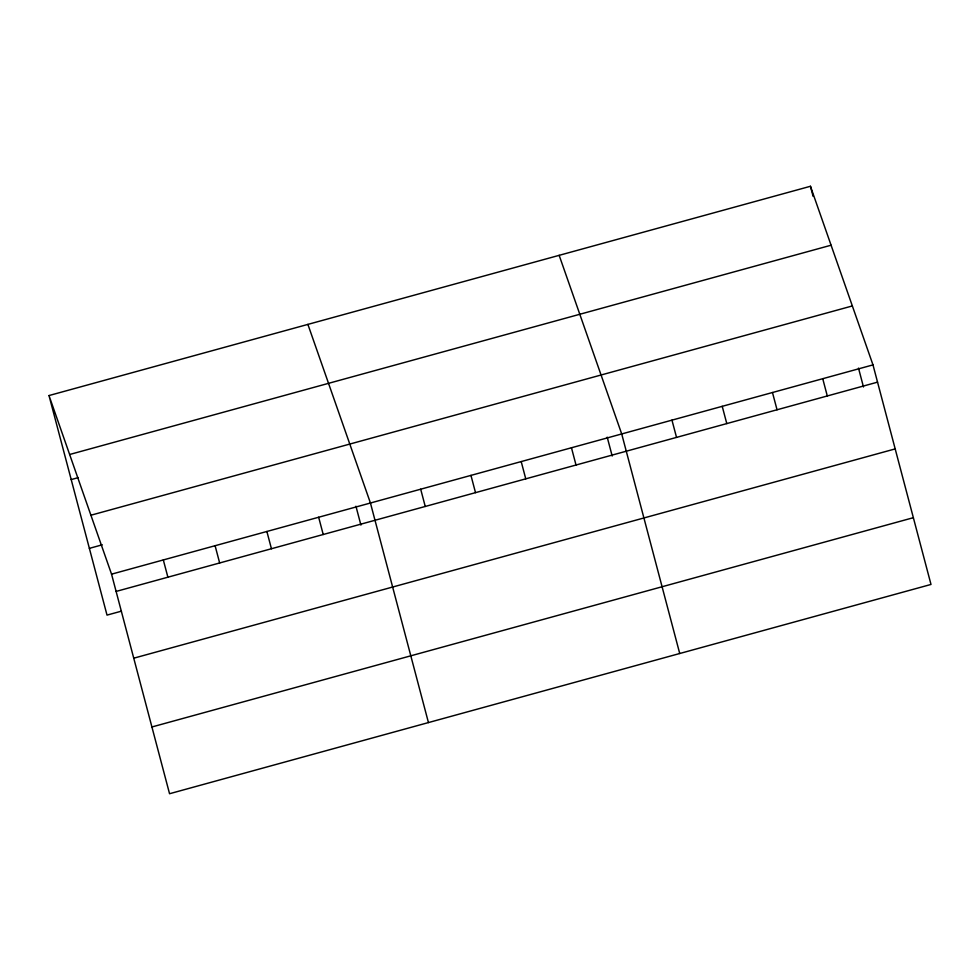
<?xml version="1.0" encoding="UTF-8"?>
<svg xmlns="http://www.w3.org/2000/svg" width="980" height="980" viewBox="0 0 980 980"><rect width="100%" height="100%" fill="white"/><g stroke="black" fill="none" stroke-linecap="round" stroke-linejoin="round"><path stroke-width="1.47" d="M49 395.553L810.448 186.274L872.984 364.891L931 584.448L169.552 793.727L111.549 574.17L49 395.553L107.016 615.109L121.398 611.165M69.641 454.5L831.089 245.208M71.197 479.575L78.388 477.591M90.907 515.223L852.355 305.944M89.376 548.359L102.312 544.794M111.549 574.17L872.984 364.891M116.106 591.43L877.553 382.151M133.746 658.192L895.193 448.901M151.912 726.976L913.36 517.685M559.163 255.327L621.712 433.944L679.728 653.513M307.892 324.392L370.44 503.01L428.444 722.579M810.448 186.274L813.106 196.343M858.492 368.1L863.478 386.965M822.735 378.697L827.292 395.957M772.473 392.515L777.042 409.775M722.223 406.32L726.78 423.58M671.962 420.138L676.531 437.399M607.208 437.166L612.194 456.031M571.463 447.762L576.02 465.022M521.201 461.58L525.758 478.84M470.951 475.386L475.508 492.646M420.69 489.204L425.247 506.464M355.936 506.219L360.922 525.096M318.659 517.244L323.216 534.504M266.879 531.479L271.436 548.739M215.098 545.713L219.655 562.973M163.317 559.935L167.886 577.196"/></g></svg>
